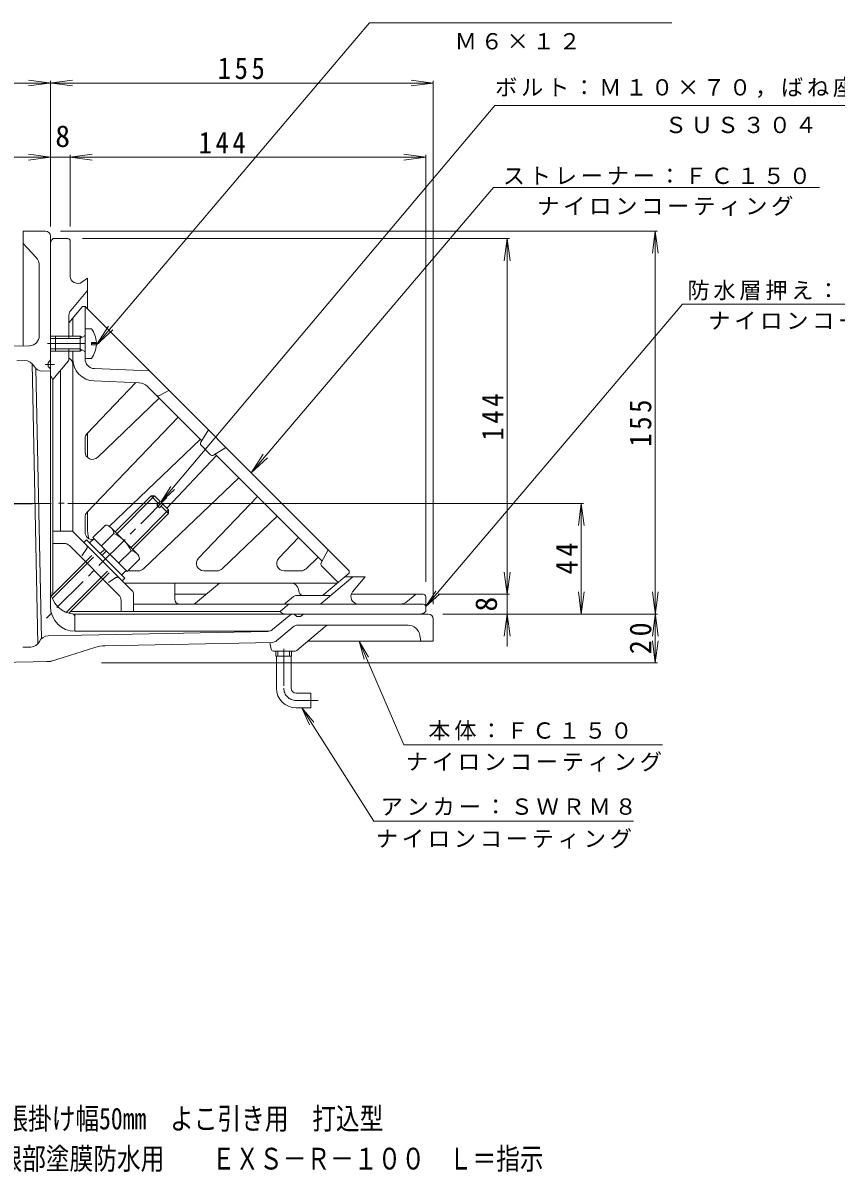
# Model space of a CAD drawing. Units: millimetres, scale not verified. Extents: x -304 to 531, y -413 to 391.
# Drawn here: x -83.1 to 246.2, y -412.6 to 52.6 of the extents above; entities that cross this region are included whole.
import ezdxf
from ezdxf.enums import TextEntityAlignment as Align

# ---------------------------------------------------------------- set-up
doc = ezdxf.new("R2010")
doc.units = ezdxf.units.MM
doc.header["$LTSCALE"] = 3
doc.linetypes.add('CHAIN1', pattern=[8, 5, -1, 1, -1])
doc.linetypes.add('DASHED1', pattern=[1.8, 1.2, -0.6])
for name, color, linetype, lineweight in [('0-0', 3, 'Continuous', 9), ('0-1', 2, 'Continuous', 9), ('0-2', 6, 'Continuous', 5), ('0-4', 7, 'Continuous', 9), ('0-5', 7, 'Continuous', 9), ('0-9', 2, 'Continuous', 9)]:
    doc.layers.add(name, color=color, linetype=linetype, lineweight=lineweight)
doc.layers.add('F-5', color=2, linetype='Continuous')
doc.styles.add('ＭＳ ゴシック', font='')
doc.styles.get('ＭＳ ゴシック').set_extended_font_data('MS Gothic')

msp = doc.modelspace()

# ---------------------------------------------------------------- linework, layer by layer
at = {"layer": '0-0'}
for p, q in [((-74.041, -31.675), (-83.041, -31.675)), ((-83.041, -31.675), (-83.041, -78.088)), ((-77.884, -42.204), (-83.041, -36.675)), ((-72, -33.674), (-72, -83.732)), ((-76.541, -45.614), (-76.541, -74.036)), ((-80.419, -78.034), (-104.042, -78.516)), ((-72, -83.732), (-73, -84.924)), ((-82.352, -84.075), (-85.607, -84.141)), ((-77.154, -198.787), (-79.466, -85.222)), ((-75.696, -196.69), (-77.925, -87.259)), ((-72, -88.263), (-75.121, -88.327)), ((-72, -87.424), (-72, -183.674)), ((-72, -141.876), (-138.26, -141.876)), ((-62.135, -186.674), (27.042, -186.674)), ((-62.071, -186.673), (-62.071, -193.673)), ((-62, -186.674), (26.75, -186.674)), ((17.963, -192.998), (24.663, -187.376)), ((30.442, -186.674), (29.25, -187.674)), ((30.442, -186.674), (81, -186.674)), ((83, -188.674), (83, -197.674)), ((16.106, -193.695), (-72.938, -195.508)), ((-62, -193.674), (16.429, -193.674)), ((19.648, -197.459), (26.301, -191.876)), ((27.779, -201.44), (39.177, -191.876)), ((28.23, -191.174), (72.827, -191.174)), ((-79.991, -200.051), (-83.245, -200.117)), ((-49.848, -199.539), (17.791, -198.162)), ((17.345, -200.861), (16.835, -198.183)), ((32.267, -197.674), (83, -197.674)), ((77.652, -195.413), (78, -197.674)), ((-72, -205.89), (-54.053, -200.23)), ((27.136, -201.674), (18.327, -201.674)), ((-72, -205.89), (-101.436, -206.489))]:
    msp.add_line(p, q, dxfattribs=at)
at = {"layer": '0-0', "linetype": 'CHAIN1'}
for p, q in [((-70.37, -85.674), (-74.128, -85.674)), ((-254.689, -145.597), (-66.446, -141.763))]:
    msp.add_line(p, q, dxfattribs=at)
at = {"layer": '0-0'}
for points in [[(-73, -84.924), (-73, -86.424), (-72, -87.424)], [(29.25, -187.674), (27.75, -187.674), (26.75, -186.674)]]:
    msp.add_lwpolyline(points, dxfattribs=at)
for centre, radius, start, end in [((-74, -33.674), 2, 0, 90), ((-81.541, -45.614), 5, 0, 43.00067), ((-80.541, -74.036), 4, 271.16666, 0), ((-82.271, -88.074), 4, 27.92552, 91.16666), ((-75.203, -84.328), 4, 207.92552, 271.16666), ((-72.5, -85.106), 0.5, 139.99892, 179.99681), ((-72.5, -86.217), 0.5, 180.00107, 225), ((-62, -176.674), 10, 180, 270), ((-62, -176.674), 10, 180, 270), ((-62, -183.674), 10, 180, 270), ((-63.135, -187.615), 1, 0, 84.07614), ((26.592, -189.674), 3, 90, 130.00017), ((27.957, -187.174), 0.5, 225, 269.99893), ((29.068, -187.174), 0.5, 270.00319, 310.00108), ((81, -188.674), 2, 0, 90), ((16.035, -190.7), 3, 271.3656, 310.00017), ((28.23, -194.174), 3, 90, 130.00017), ((41.105, -194.174), 3, 90, 129.99995), ((72.71, -196.174), 5, 8.74622, 90), ((-80.072, -196.052), 4, 271.16666, 334.40771), ((-72.857, -199.508), 4, 91.16666, 154.40771), ((-49.542, -214.536), 15, 91.16666, 107.50165), ((17.719, -195.161), 3, 271.3656, 310.00017), ((18.327, -200.674), 1, 190.78458, 270), ((27.136, -200.674), 1, 270, 310.00017), ((-73.639, -195.921), 10, 271.16663, 287.50166)]:
    msp.add_arc(centre, radius, start, end, dxfattribs=at)
at = {"layer": '0-1'}
for p, q in [((-72, -178.674), (-72, -36.957)), ((-65, -34.674), (-70.946, -34.674)), ((-64, -49.812), (-64, -35.702)), ((-59.279, -52.27), (-57, -50.674)), ((-57, -63.174), (-57, -50.674)), ((-63.798, -63.775), (-57, -55.674)), ((-64.5, -65.704), (-64.5, -75.043)), ((-70, -74.173), (-72, -74.173)), ((-70, -75.043), (-72, -75.043)), ((-70, -79.303), (-72, -79.303)), ((-70, -80.173), (-72, -80.173)), ((-64.5, -83.563), (-64.5, -79.303)), ((-64.734, -84.206), (-71, -91.674)), ((-68, -153.086), (-68, -88.098)), ((-71, -91.674), (-71.121, -91.552)), ((-71, -178.65), (-71, -91.674)), ((-57, -123.298), (-57, -113.453)), ((-45.742, -153.392), (-31.217, -138.867)), ((-45.035, -154.099), (-29.803, -138.867)), ((-31.217, -138.867), (-29.803, -138.867)), ((-28.212, -141.872), (-31.217, -138.867)), ((-27.505, -141.165), (-29.803, -138.867)), ((-28.919, -142.579), (-27.505, -141.165)), ((-27.858, -143.64), (-28.919, -142.579)), ((-27.858, -143.64), (-26.444, -142.226)), ((-24.146, -145.938), (-27.151, -142.933)), ((-24.146, -144.524), (-26.444, -142.226)), ((-57, -151.674), (-57, -145.287)), ((-39.378, -159.756), (-24.146, -144.524)), ((-38.672, -160.463), (-24.146, -145.938)), ((-24.146, -144.524), (-24.146, -145.938)), ((-63.575, -153.086), (-71, -153.086)), ((-62.868, -153.379), (-38.705, -177.542)), ((-49.769, -150.631), (-54.793, -155.655)), ((-47.401, -151.733), (-37.012, -162.123)), ((-66.475, -158.086), (-71, -158.086)), ((-58.541, -157.706), (-57.41, -156.574)), ((-41.853, -172.131), (-57.41, -156.574)), ((-56.137, -157.847), (-54.369, -156.08)), ((-40.934, -169.514), (-54.793, -155.655)), ((-46.299, -154.101), (-51.323, -159.125)), ((-44.291, -179.027), (-64.354, -158.965)), ((-51.806, -162.178), (-50.038, -160.41)), ((-51.099, -162.886), (-49.331, -161.118)), ((-39.38, -161.02), (-44.404, -166.044)), ((-71.649, -179.299), (-57.834, -165.484)), ((-71.296, -180.36), (-57.127, -166.191)), ((-35.91, -164.49), (-40.934, -169.514)), ((-65.618, -185.996), (-51.47, -171.848)), ((-43.126, -170.858), (-41.358, -169.09)), ((-42.985, -173.262), (-41.853, -172.131)), ((37.669, -182.44), (50.5, -171.674)), ((47.212, -171.674), (55.5, -171.674)), ((50.405, -177.745), (55.5, -171.674)), ((-64.551, -186.343), (-50.763, -172.555)), ((-21.609, -174.173), (-21.609, -180.674)), ((-3.479, -174.173), (-13.191, -182.323)), ((-43.412, -181.148), (-43.412, -185.673)), ((-38.412, -178.249), (-38.412, -185.673)), ((-8.842, -178.674), (-21.609, -178.674)), ((23.386, -182.206), (26.442, -179.641)), ((40.834, -179.174), (27.728, -179.174)), ((79, -178.674), (49.875, -178.674)), ((75.721, -178.908), (72.627, -181.504)), ((80, -179.674), (80, -185.674)), ((21.006, -185.673), (-63.881, -185.673)), ((79, -182.674), (-38.412, -182.674)), ((24.017, -183.141), (21, -185.673)), ((21.121, -185.795), (21, -185.673)), ((79.644, -185.972), (80, -185.674)), ((-62.135, -186.674), (77.716, -186.674))]:
    msp.add_line(p, q, dxfattribs=at)
at = {"layer": '0-1', "linetype": 'CHAIN1'}
msp.add_line((-24.834, -139.508), (-74.349, -189.023), dxfattribs=at)
at = {"layer": '0-1', "linetype": 'DASHED1'}
for p, q in [((-57.272, -160.136), (-59.625, -163.693)), ((-57.834, -165.484), (-54.298, -161.948)), ((-57.127, -166.191), (-53.591, -162.655)), ((-51.47, -171.848), (-47.934, -168.313)), ((-50.763, -172.555), (-47.227, -169.019)), ((-45.463, -171.946), (-49.019, -174.299))]:
    msp.add_line(p, q, dxfattribs=at)
at = {"layer": '0-1'}
for centre, radius, start, end in [((-69, -36.957), 3, 130.4309, 180), ((-65, -35.674), 1, 0, 90), ((-61, -49.812), 3, 180, 305.00417), ((-61.5, -65.704), 3, 139.99966, 180), ((-65.5, -83.563), 1, 319.9996, 0), ((-69, -89.431), 3, 180, 224.99983), ((-63.575, -154.086), 1, 45, 90), ((-37, -151.674), 20, 180, 192.94637), ((-50.097, -154.428), 3.811, 4.92564, 85.07436), ((-66.475, -161.086), 3, 45, 90), ((-51.98, -166.701), 13.822, 24.26926, 65.73074), ((-39.707, -164.818), 3.811, 4.92564, 85.07436), ((-46.412, -181.148), 3, 0, 45), ((-39.412, -178.249), 1, 0, 45), ((-19.609, -180.674), 2, 180, 270), ((27.728, -181.173), 2, 90, 129.99985), ((40.834, -177.173), 2, 270, 310.00017), ((52.703, -179.674), 3, 139.9993, 270), ((76.364, -179.674), 1, 90, 130.0004), ((79, -179.674), 1, 0, 90), ((-14.155, -181.174), 1.5, 270, 310.00003), ((23.243, -183.674), 3, 224.9977, 270), ((22.101, -180.674), 2, 270, 309.99985), ((25.303, -184.674), 2, 90, 129.99994), ((37.027, -181.674), 1, 270, 309.99994), ((69.413, -177.674), 5, 270, 309.99995), ((77.716, -183.674), 3, 270, 309.99908), ((79, -183.674), 1, 0, 90)]:
    msp.add_arc(centre, radius, start, end, dxfattribs=at)
at = {"layer": '0-1', "linetype": 'DASHED1'}
for centre, start, end in [((-58.094, -159.567), 325.30484, 45.00075), ((-44.893, -172.768), 44.99925, 124.69516)]:
    msp.add_arc(centre, 1, start, end, dxfattribs=at)
at = {"layer": '0-2'}
for p, q in [((-59, -62.174), (-64.5, -68.728)), ((-59, -62.174), (-58, -62.174)), ((49, -169.174), (-58, -62.174)), ((-58, -71.173), (-58, -62.174)), ((-63, -66.941), (-63, -74.173)), ((-63, -80.173), (-63, -153.174)), ((-58, -83.324), (-58, -83.173)), ((-54.154, -87.322), (-32, -88.174)), ((-37.425, -92.969), (-57.169, -113.63)), ((-36.108, -93.019), (-54.346, -92.318)), ((-29.385, -97.859), (-32.765, -94.48)), ((-27.614, -98.119), (-24, -96.174)), ((-27.915, -99.329), (-52.927, -123.231)), ((-29.385, -97.859), (-10.755, -116.489)), ((-20.33, -106.915), (-57.169, -145.464)), ((-58, -121.062), (-58, -115.702)), ((-11.298, -115.947), (-48.142, -151.156)), ((-11.15, -117.12), (-8.036, -112.138)), ((-7.184, -122.182), (-11.009, -118.357)), ((-5.947, -122.323), (-0.965, -119.209)), ((-4.773, -122.471), (-24.855, -143.814)), ((-5.316, -121.929), (38.04, -165.284)), ((4.259, -131.504), (-34.291, -168.342)), ((11.844, -139.089), (-12.058, -164.101)), ((-58, -153.173), (-58, -147.537)), ((19.815, -147.06), (-2.456, -168.342)), ((28.461, -155.706), (20.439, -164.101)), ((37.65, -166.008), (40.515, -160.688)), ((36.432, -163.677), (31.549, -168.342)), ((37.823, -167.189), (44.404, -173.77)), ((-40.594, -169.173), (-36.364, -169.173)), ((-9.889, -169.174), (-4.529, -169.174)), ((22.608, -169.174), (29.477, -169.174)), ((38.692, -178.823), (49, -170.173)), ((49, -169.174), (49, -170.173)), ((44.233, -174.173), (-42.074, -174.173)), ((28.482, -176.585), (28.759, -177.968)), ((37.728, -179.173), (30.23, -179.173))]:
    msp.add_line(p, q, dxfattribs=at)
at = {"layer": '0-2', "color": 4, "lineweight": 9}
for p, q in [((-60, -75.043), (-58.128, -73.991)), ((-60, -74.173), (-60, -80.173)), ((-60, -74.173), (-59.236, -74.614)), ((-58, -83.173), (-58, -71.173)), ((-55.4, -71.173), (-58, -71.173)), ((-60, -75.043), (-70, -75.043)), ((-53.412, -76.694), (-55.4, -76.694)), ((-55.4, -77.652), (-55.4, -76.694)), ((-53.412, -77.652), (-55.4, -77.652)), ((-60, -79.303), (-70, -79.303)), ((-60, -80.173), (-70, -80.173)), ((-60, -79.303), (-58.128, -80.355)), ((-60, -80.173), (-59.236, -79.732)), ((-55.4, -83.173), (-58, -83.173))]:
    msp.add_line(p, q, dxfattribs=at)
at = {"layer": '0-2', "linetype": 'CHAIN1'}
msp.add_line((-73.273, -77.174), (-49.509, -77.174), dxfattribs=at)
at = {"layer": '0-2', "color": 4, "lineweight": 9}
msp.add_lwpolyline([(-60, -74.173), (-70, -74.173), (-70, -80.173)], dxfattribs=at)
for centre, radius, start, end in [((-58.25, -73.773), 0.25, 299.32918, 0), ((-63.4, -77.173), 10, 2.74562, 36.86987), ((-63.4, -77.173), 10, 323.13013, 357.25438), ((-58.25, -80.573), 0.25, 0, 60.67082)]:
    msp.add_arc(centre, radius, start, end, dxfattribs=at)
at = {"layer": '0-2'}
for centre, radius, start, end in [((-66, -85.633), 3, 0, 59.99872), ((-54, -83.324), 9, 180, 267.79738), ((-54, -83.324), 4, 180, 267.79738), ((-36.3, -98.016), 5, 45.00029, 87.7975), ((-28.325, -96.799), 1.5, 225, 298.30083), ((-55, -115.702), 3, 136.30006, 179.99953), ((-10.302, -117.65), 1, 147.99431, 225.00101), ((-55, -121.062), 3, 179.99953, 313.69995), ((-6.477, -121.475), 1, 225, 302.00449), ((-55, -147.537), 3, 136.30006, 179.99953), ((-42, -153.173), 21, 179.9998, 180.20361), ((-42, -153.174), 21, 180, 180.71455), ((-42, -153.174), 16, 180, 181.68024), ((-54.995, -153.555), 3, 181.68033, 272.93593), ((-9.889, -166.174), 3, 136.30005, 270.00047), ((22.608, -166.174), 3, 136.30005, 270.00047), ((38.53, -166.482), 1, 151.69981, 225), ((-36.364, -166.174), 3, 270.00047, 313.69994), ((-4.529, -166.174), 3, 270.00047, 313.69994), ((29.477, -166.174), 3, 270.00047, 313.69994), ((25.54, -177.173), 3, 11.30937, 90), ((30.23, -177.674), 1.5, 191.30937, 270), ((37.728, -177.674), 1.5, 270, 310.00003)]:
    msp.add_arc(centre, radius, start, end, dxfattribs=at)
at = {"layer": '0-4'}
for p, q in [((-202.936, 28.326), (83, 28.326)), ((-80.923, 27.152), (-63.077, 29.501)), ((-80.923, 29.501), (-63.077, 27.152)), ((-72, 29.226), (-72, -29.702)), ((83, 28.326), (74.077, 29.501)), ((83, 28.326), (74.077, 27.152)), ((83, 29.226), (83, -182.674)), ((-111.959, -1.674), (80, -1.674)), ((-72, -1.674), (-80.923, -0.499)), ((-72, -1.674), (-80.923, -2.848)), ((-64, -1.674), (-55.077, -0.499)), ((-64, -0.774), (-64, -29.702)), ((-64, -1.674), (-55.077, -2.848)), ((80, -1.674), (71.077, -0.499)), ((80, -1.674), (71.077, -2.848)), ((80, -0.774), (80, -173.674)), ((173.9, -31.674), (-68, -31.674)), ((173, -31.674), (171.825, -40.597)), ((173, -206.488), (173, -31.674)), ((173, -31.674), (174.175, -40.597)), ((113.9, -34.674), (-59, -34.674)), ((113, -34.674), (111.825, -43.597)), ((113, -199.875), (113, -34.674)), ((113, -34.674), (114.175, -43.597)), ((143.9, -141.856), (-65, -141.856)), ((143, -141.856), (141.825, -150.779)), ((143, -186.674), (143, -141.856)), ((143, -141.856), (144.175, -150.779)), ((113, -178.674), (111.825, -169.751)), ((113, -178.674), (114.175, -169.751)), ((113.9, -178.674), (85, -178.674)), ((143, -186.674), (141.825, -177.751)), ((143, -186.674), (144.175, -177.751)), ((174.175, -177.751), (171.825, -195.597)), ((171.825, -177.751), (174.175, -195.597)), ((173.9, -186.674), (87, -186.674)), ((113, -186.674), (111.825, -195.597)), ((113, -186.674), (114.175, -195.597)), ((173, -206.488), (171.825, -197.565)), ((173, -206.488), (174.175, -197.565)), ((173.9, -206.488), (-51.393, -206.488)), ((29.832, -224.674), (32.991, -231.476)), ((29.832, -224.674), (34.644, -230.427)), ((29.832, -224.674), (58.932, -270.507)), ((58.932, -270.507), (164.182, -270.507))]:
    msp.add_line(p, q, dxfattribs=at)
at = {"layer": '0-5'}
for p, q in [((57.258, 52.649), (-53.412, -77.652)), ((57.258, 52.649), (179.68, 52.649)), ((107.976, 19.218), (-27.328, -141.342)), ((107.976, 19.218), (307.178, 19.218)), ((107.394, -13.985), (239.561, -13.985)), ((183.953, -61.271), (80, -183.664)), ((183.953, -61.271), (301.56, -61.271)), ((-53.412, -77.652), (-48.531, -70.091)), ((-53.412, -77.652), (-46.74, -71.612)), ((9.303, -129.477), (15.975, -123.436)), ((-27.328, -141.342), (-23.26, -135.04)), ((-27.328, -141.342), (-21.768, -136.308)), ((80, -183.664), (84.067, -177.363)), ((80, -183.664), (85.56, -178.63)), ((52.999, -197.674), (55.059, -204.885)), ((71.173, -239.589), (175.882, -239.589))]:
    msp.add_line(p, q, dxfattribs=at)
for points in [[(107.394, -13.985), (9.303, -129.477), (14.184, -121.915)], [(71.173, -239.589), (52.999, -197.674), (56.855, -204.106)]]:
    msp.add_lwpolyline(points, dxfattribs=at)
at = {"layer": '0-9'}
for p, q in [((19.325, -203.674), (19.325, -201.674)), ((19.325, -203.674), (25.675, -203.674)), ((19.5, -216.674), (19.5, -203.674)), ((20.14, -203.674), (20.14, -201.674)), ((24.86, -203.674), (24.86, -201.674)), ((25.5, -216.674), (25.5, -203.674)), ((25.675, -203.674), (25.675, -201.674)), ((27.5, -218.674), (33.5, -218.674)), ((33.5, -218.674), (33.5, -224.674)), ((27.5, -224.674), (33.5, -224.674))]:
    msp.add_line(p, q, dxfattribs=at)
at = {"layer": '0-9', "linetype": 'CHAIN1'}
for p, q in [((22.5, -200.743), (22.5, -216.674)), ((27.5, -221.674), (36.5, -221.674))]:
    msp.add_line(p, q, dxfattribs=at)
at = {"layer": '0-9'}
for radius in [8, 2]:
    msp.add_arc((27.5, -216.674), radius, 180, 270, dxfattribs=at)
at = {"layer": '0-9', "linetype": 'CHAIN1'}
msp.add_arc((27.5, -216.674), 5, 180, 270, dxfattribs=at)

# ---------------------------------------------------------------- texts
at = {"layer": '0-4', "color": 2, "style": 'ＭＳ ゴシック'}
msp.add_text('8', height=8.798, dxfattribs=at).set_placement((-70.055, -0.216), align=Align.BOTTOM_LEFT)
msp.add_text('8', height=8.798, rotation=90, dxfattribs=at).set_placement((111.5, -185.674), align=Align.BOTTOM_LEFT)
at = {"layer": '0-4', "color": 2, "char_height": 8.798, "attachment_point": 7, "style": 'ＭＳ ゴシック'}
for s, insert in [('\\T1.27;\\W0.9;155', (-4.25, 29.826)), ('\\T1.27;\\W0.9;144', (-11.98, -0.174))]:
    msp.add_mtext(s, dxfattribs=dict(at, insert=insert))
at = {"layer": '0-4', "color": 2, "char_height": 8.798, "attachment_point": 7, "rotation": 90, "style": 'ＭＳ ゴシック'}
for s, insert in [('\\T1.27;\\W0.9;144', (111.5, -116.424)), ('\\T1.27;\\W0.9;155', (171.5, -118.924)), ('\\T1.27;\\W0.95;44', (141.5, -170.64)), ('\\T1.27;\\W0.95;20', (171.5, -202.956))]:
    msp.add_mtext(s, dxfattribs=dict(at, insert=insert))
at = {"layer": '0-4', "char_height": 6.598, "attachment_point": 7, "style": 'ＭＳ ゴシック'}
for s, insert in [('\\T1.17;アンカー：ＳＷＲＭ８', (61.723, -268.28)), ('\\T1.17;ナイロンコーティング', (59.781, -281.618))]:
    msp.add_mtext(s, dxfattribs=dict(at, insert=insert))
at = {"layer": '0-5', "char_height": 6.598, "attachment_point": 7, "style": 'ＭＳ ゴシック'}
for s, insert in [('\\T1.17;Ｍ６×１２', (91.733, 41.84)), ('\\T1.17;ボルト：Ｍ１０×７０，ばね座金，平座金', (108.111, 22.321)), ('\\T1.17;ＳＵＳ３０４', (176.827, 7.946)), ('\\T1.17;ストレーナー：ＦＣ１５０', (111.228, -12.883)), ('\\T1.17;ナイロンコーティング', (125.169, -25.475)), ('\\T1.17;防水層押え：ＦＣ１５０', (185.989, -59.623)), ('\\T1.17;ナイロンコーティング', (194.436, -71.877)), ('\\T1.17;本体：ＦＣ１５０', (81.045, -237.859)), ('\\T1.17;ナイロンコーティング', (71.949, -250.495))]:
    msp.add_mtext(s, dxfattribs=dict(at, insert=insert))
at = {"layer": 'F-5', "style": 'ＭＳ ゴシック', "width": 0.8}
for s, p in [('鋳鉄製高耐食性ルーフドレン\u3000防水層張掛け幅50mm\u3000よこ引き用\u3000打込型', (-253.93, -398.01)), ('ねじ込み式\u3000シート・屋根部塗膜防水用\u3000\u3000ＥＸＳ－Ｒ－１００\u3000Ｌ＝指示', (-198.684, -414.233))]:
    msp.add_text(s, height=8.798, dxfattribs=at).set_placement(p, align=Align.BOTTOM_LEFT)

doc.saveas('drawing.dxf')
